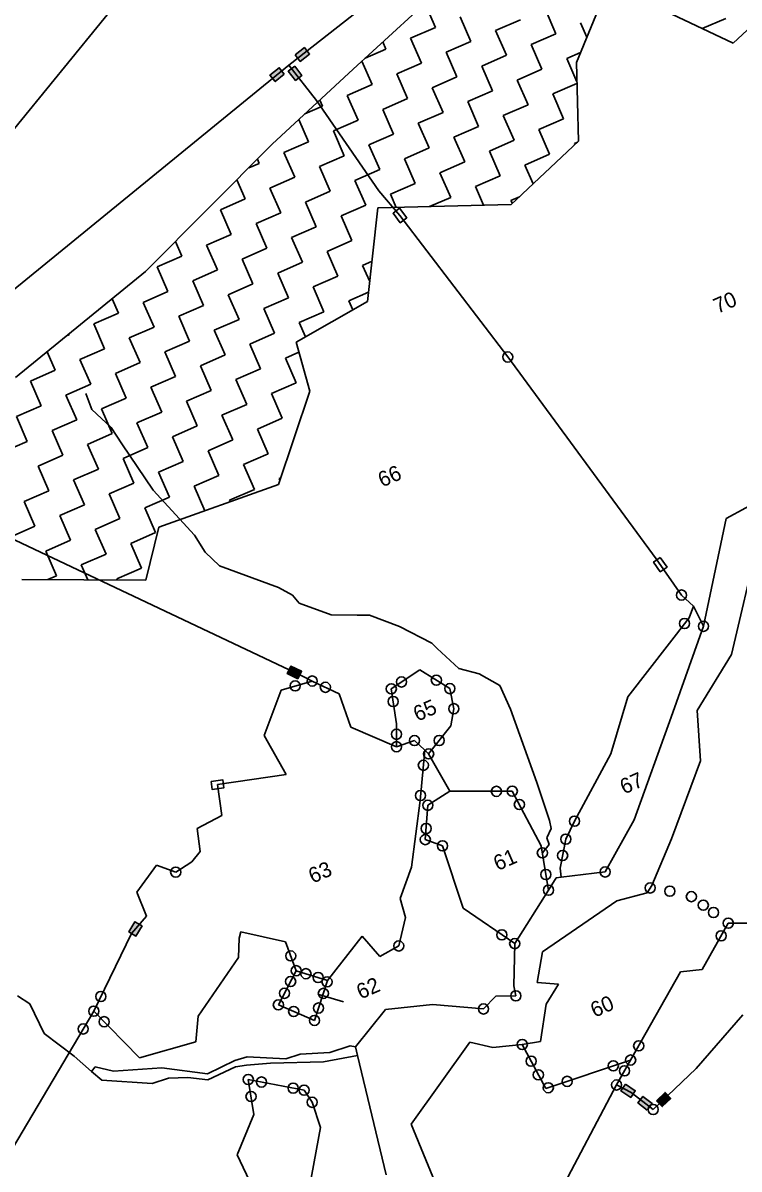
# Model space of a CAD drawing. Header units: metres. Extents: x 317389 to 323374, y 1888575 to 1892651.
# Drawn here: x 320427 to 320866, y 1891350 to 1892053 of the extents above; entities that cross this region are included whole.
import ezdxf

# ---------------------------------------------------------------- set-up
doc = ezdxf.new("R2010")
doc.units = ezdxf.units.M
doc.header["$MEASUREMENT"] = 0
for name, color, linetype in [('LINE_WATER', 4, 'Continuous'), ('POLY_HATCH', 12, 'Continuous'), ('POLY_PARCEL', 6, 'Continuous'), ('POLY_WATER', 4, 'Continuous'), ('TEXT_PARCEL', 7, 'Continuous'), ('V_BOUND_LINE', 7, 'Continuous')]:
    doc.layers.add(name, color=color, linetype=linetype)
doc.styles.get("Standard").update_dxf_attribs({"font": 'arial.ttf'})
doc.styles.add('TEXT_MAP', font='')
doc.styles.get('TEXT_MAP').set_extended_font_data('Kruti Dev 050')
doc.dimstyles.get("Standard").update_dxf_attribs({"dimtxt": 0.18, "dimasz": 0.18, "dimexe": 0.18, "dimexo": 0.0625, "dimgap": 0.09, "dimtad": 0, "dimtih": 1, "dimtoh": 1, "dimdec": 4, "dimzin": 0, "dimdsep": 46, "dimtxsty": 'Standard', "dimcen": 0.09, "dimadec": 0, "dimazin": 0, "dimtfac": 1, "dimtdec": 4, "dimtofl": 0, "dimtmove": 0, "dimatfit": 3, "dimfxl": 1, "dimtolj": 1, "dimtzin": 0, "dimarcsym": 0})

msp = doc.modelspace()

# ---------------------------------------------------------------- hatches: boundary and pattern name
for points in [[(320602.54, 1892034.25), (320599.43, 1892038.2), (320593.73, 1892033.71), (320596.83, 1892029.77)], [(320578.26, 1892021.26), (320581.44, 1892017.37), (320587.06, 1892021.96), (320583.89, 1892025.85)], [(320593.93, 1892018.01), (320597.89, 1892021.11), (320593.41, 1892026.82), (320589.45, 1892023.72)], [(320591.04, 1891658.42), (320588.89, 1891653.88), (320595.45, 1891650.77), (320597.6, 1891655.31)], [(320491.65, 1891495.37), (320495.96, 1891492.8), (320499.69, 1891499.03), (320495.38, 1891501.61)], [(320799.7, 1891393.7), (320802.52, 1891397.86), (320796.51, 1891401.93), (320793.69, 1891397.77)], [(320824.28, 1891393.14), (320820.8, 1891396.76), (320815.56, 1891391.73), (320819.04, 1891388.11)], [(320807.24, 1891394.4), (320804.15, 1891390.44), (320809.88, 1891385.98), (320812.97, 1891389.94)]]:
    msp.add_hatch(color=256).paths.add_polyline_path(points)

# ---------------------------------------------------------------- linework, layer by layer
for points in [[(320593.73, 1892033.71), (320599.43, 1892038.2), (320602.54, 1892034.25), (320596.83, 1892029.77)], [(320587.06, 1892021.96), (320581.44, 1892017.37), (320578.26, 1892021.26), (320583.89, 1892025.85)], [(320593.41, 1892026.82), (320597.89, 1892021.11), (320593.93, 1892018.01), (320589.45, 1892023.72)], [(320657.79, 1891939.54), (320662.19, 1891933.77), (320658.2, 1891930.72), (320653.8, 1891936.5)], [(320817.82, 1891725.24), (320821.98, 1891719.29), (320817.86, 1891716.41), (320813.7, 1891722.37)], [(320595.45, 1891650.77), (320588.89, 1891653.88), (320591.04, 1891658.42), (320597.6, 1891655.31)], [(320542.09, 1891587.71), (320549.27, 1891588.78), (320550.01, 1891583.81), (320542.83, 1891582.75)], [(320499.69, 1891499.03), (320495.96, 1891492.8), (320491.65, 1891495.37), (320495.38, 1891501.61)], [(320796.51, 1891401.93), (320802.52, 1891397.86), (320799.7, 1891393.7), (320793.69, 1891397.77)], [(320815.56, 1891391.73), (320820.8, 1891396.76), (320824.28, 1891393.14), (320819.04, 1891388.11)], [(320809.88, 1891385.98), (320804.15, 1891390.44), (320807.24, 1891394.4), (320812.97, 1891389.94)]]:
    msp.add_lwpolyline(points, close=True)
for centre in [(320724.21, 1891848.27), (320830.89, 1891702.14), (320832.73, 1891684.62), (320844.4, 1891682.95), (320593.76, 1891646.35), (320604.2, 1891649.37), (320659.02, 1891648.78), (320680.38, 1891649.84), (320612.25, 1891645.52), (320652.74, 1891644.6), (320688.63, 1891644.7), (320653.86, 1891636.78), (320691.11, 1891632.38), (320655.88, 1891616.67), (320667, 1891612.79), (320682.13, 1891612.82), (320655.93, 1891609.04), (320675.65, 1891604.61), (320672.42, 1891597.62), (320670.68, 1891579.13), (320717.23, 1891581.63), (320727.01, 1891581.77), (320675.2, 1891573.06), (320731.34, 1891573.58), (320765.21, 1891563.32), (320674.13, 1891558.87), (320673.61, 1891551.99), (320684.12, 1891548.16), (320759.86, 1891552.29), (320745.46, 1891543.83), (320757.91, 1891542.25), (320520.38, 1891532.06), (320747.55, 1891530.61), (320784.06, 1891532.16), (320749.23, 1891520.99), (320811.68, 1891522.33), (320823.68, 1891520.35), (320836.93, 1891516.99), (320844.28, 1891511.8), (320850.54, 1891507.28), (320859.61, 1891500.73), (320720.63, 1891493.55), (320855.2, 1891492.93), (320657.29, 1891486.72), (320728.48, 1891488.14), (320590.99, 1891480.6), (320594.38, 1891471.55), (320590.91, 1891464.91), (320600.33, 1891469.68), (320607.81, 1891467.33), (320613.29, 1891464.64), (320587.12, 1891457.67), (320611.01, 1891457.63), (320729.15, 1891456.07), (320474.45, 1891455.71), (320583.39, 1891450.53), (320470.07, 1891446.69), (320592.8, 1891446.5), (320608.08, 1891448.62), (320709.33, 1891448.02), (320463.6, 1891435.75), (320476.41, 1891440.21), (320605.61, 1891441.01), (320733.13, 1891426.23), (320804.6, 1891425.4), (320738.55, 1891416.02), (320799.66, 1891416.68), (320742.99, 1891407.65), (320789.02, 1891413.1), (320795.91, 1891410.04), (320564.92, 1891404.74), (320573.05, 1891403.19), (320592.47, 1891399.47), (320749.11, 1891399.68), (320760.72, 1891403.58), (320791.03, 1891401.4), (320566.61, 1891394.31), (320599.18, 1891398.18), (320604.14, 1891390.76), (320813.53, 1891386.31)]:
    msp.add_circle(centre, 3.11)
at = {"layer": 'LINE_WATER'}
for p, q in [((320465.12, 1891825.79), (320468.86, 1891816.02)), ((320468.86, 1891816.02), (320480.81, 1891805.07)), ((320480.81, 1891805.07), (320487.36, 1891794.94)), ((320487.36, 1891794.94), (320506.46, 1891766.44)), ((320506.46, 1891766.44), (320531.81, 1891738.81)), ((320531.81, 1891738.81), (320538.45, 1891728.46)), ((320538.45, 1891728.46), (320547.17, 1891720.07)), ((320547.17, 1891720.07), (320583.51, 1891706.8)), ((320583.51, 1891706.8), (320591.98, 1891702.01)), ((320591.98, 1891702.01), (320596.2, 1891697.23)), ((320596.2, 1891697.23), (320615.86, 1891689.91)), ((320615.86, 1891689.91), (320631.87, 1891689.75)), ((320631.87, 1891689.75), (320639.28, 1891689.81)), ((320639.28, 1891689.81), (320657.76, 1891682.77)), ((320657.76, 1891682.77), (320677.6, 1891672.62)), ((320677.6, 1891672.62), (320680.92, 1891669.29)), ((320680.92, 1891669.29), (320694.22, 1891657.08)), ((320694.22, 1891657.08), (320706.58, 1891653.73)), ((320706.58, 1891653.73), (320719.27, 1891646.55)), ((320719.27, 1891646.55), (320725.82, 1891632.18)), ((320725.82, 1891632.18), (320742.08, 1891587.06)), ((320742.08, 1891587.06), (320749.89, 1891563.7)), ((320750.94, 1891558.86), (320748.13, 1891553.13)), ((320749.89, 1891563.7), (320750.94, 1891558.86)), ((320748.13, 1891553.13), (320749.66, 1891549.02)), ((320749.66, 1891549.02), (320745.46, 1891543.83)), ((320430.88, 1891451.2), (320423.33, 1891456.2)), ((320439.62, 1891433.05), (320430.88, 1891451.2)), ((320458.05, 1891419.13), (320439.62, 1891433.05)), ((320468.67, 1891409.57), (320458.05, 1891419.13))]:
    msp.add_line(p, q, dxfattribs=at)
at = {"layer": 'POLY_HATCH'}
for p, q in [((320696.72, 1892087.01), (320629.41, 1892025.04)), ((320766.33, 1892029.04), (320786.08, 1892077.21)), ((320786.08, 1892077.21), (320862.56, 1892040.84)), ((320862.56, 1892040.84), (320899.77, 1892075.71)), ((320767.62, 1891980.76), (320766.33, 1892029.04)), ((320629.41, 1892025.04), (320579.65, 1891978.88)), ((320726.37, 1891941.81), (320767.62, 1891980.76)), ((320579.65, 1891978.88), (320501.93, 1891900.74)), ((320638.15, 1891882.33), (320644.52, 1891939.77)), ((320644.52, 1891939.77), (320726.37, 1891941.81)), ((320501.93, 1891900.74), (320422.01, 1891835.59)), ((320594.29, 1891857.36), (320638.15, 1891882.33)), ((320602.75, 1891827.33), (320594.29, 1891857.36)), ((320583.48, 1891770.07), (320602.75, 1891827.33)), ((320509.92, 1891743.74), (320583.48, 1891770.07)), ((320501.99, 1891711.21), (320509.92, 1891743.74)), ((320426.01, 1891711.74), (320501.99, 1891711.21))]:
    msp.add_line(p, q, dxfattribs=at)
at = {"layer": 'POLY_HATCH', "linetype": 'Continuous'}
for p, q in [((320679.79, 1892050.55), (320673.29, 1892065.44)), ((320701.6, 1892042.01), (320694.97, 1892057.19)), ((320753.77, 1892046.72), (320747.14, 1892061.9)), ((320664.61, 1892043.92), (320679.79, 1892050.55)), ((320716.78, 1892048.64), (320731.96, 1892055.27)), ((320772.74, 1892044.67), (320768.95, 1892053.35)), ((320843.65, 1892049.84), (320858.1, 1892056.15)), ((320671.24, 1892028.74), (320664.61, 1892043.92)), ((320723.41, 1892033.46), (320716.78, 1892048.64)), ((320738.59, 1892040.09), (320753.77, 1892046.72)), ((320636.65, 1892031.71), (320649.43, 1892037.29)), ((320649.43, 1892037.29), (320647.5, 1892041.7)), ((320686.42, 1892035.37), (320701.6, 1892042.01)), ((320745.22, 1892024.91), (320738.59, 1892040.09)), ((320640.88, 1892015.48), (320634.61, 1892029.83)), ((320693.05, 1892020.2), (320686.42, 1892035.37)), ((320708.23, 1892026.83), (320723.41, 1892033.46)), ((320760.4, 1892031.54), (320768.88, 1892035.25)), ((320766.65, 1892017.24), (320760.4, 1892031.54)), ((320656.06, 1892022.11), (320671.24, 1892028.74)), ((320662.69, 1892006.93), (320656.06, 1892022.11)), ((320714.86, 1892011.65), (320708.23, 1892026.83)), ((320730.04, 1892018.28), (320745.22, 1892024.91)), ((320625.7, 1892008.85), (320640.88, 1892015.48)), ((320677.87, 1892013.56), (320693.05, 1892020.2)), ((320736.67, 1892003.1), (320730.04, 1892018.28)), ((320751.85, 1892009.73), (320766.67, 1892016.21)), ((320632.34, 1891993.67), (320625.7, 1892008.85)), ((320684.5, 1891998.39), (320677.87, 1892013.56)), ((320699.68, 1892005.02), (320714.86, 1892011.65)), ((320758.48, 1891994.55), (320751.85, 1892009.73)), ((320599.72, 1891997.5), (320610.52, 1892002.22)), ((320610.52, 1892002.22), (320608.88, 1892005.99)), ((320647.51, 1892000.3), (320662.69, 1892006.93)), ((320706.31, 1891989.84), (320699.68, 1892005.02)), ((320721.49, 1891996.47), (320736.67, 1892003.1)), ((320601.98, 1891980.41), (320596.01, 1891994.06)), ((320617.16, 1891987.04), (320632.34, 1891993.67)), ((320654.15, 1891985.12), (320647.51, 1892000.3)), ((320669.32, 1891991.75), (320684.5, 1891998.39)), ((320728.12, 1891981.29), (320721.49, 1891996.47)), ((320743.3, 1891987.92), (320758.48, 1891994.55)), ((320623.79, 1891971.86), (320617.16, 1891987.04)), ((320675.96, 1891976.58), (320669.32, 1891991.75)), ((320691.13, 1891983.21), (320706.31, 1891989.84)), ((320749.93, 1891972.74), (320743.3, 1891987.92)), ((320586.8, 1891973.78), (320601.98, 1891980.41)), ((320638.97, 1891978.49), (320654.15, 1891985.12)), ((320697.77, 1891968.03), (320691.13, 1891983.21)), ((320712.95, 1891974.66), (320728.12, 1891981.29)), ((320765.11, 1891979.37), (320767.04, 1891980.22)), ((320593.43, 1891958.6), (320586.8, 1891973.78)), ((320645.6, 1891963.31), (320638.97, 1891978.49)), ((320660.78, 1891969.94), (320675.96, 1891976.58)), ((320719.58, 1891959.48), (320712.95, 1891974.66)), ((320734.76, 1891966.11), (320749.93, 1891972.74)), ((320765.42, 1891978.68), (320765.11, 1891979.37)), ((320565.18, 1891964.33), (320571.62, 1891967.14)), ((320571.62, 1891967.14), (320570.51, 1891969.69)), ((320608.61, 1891965.23), (320623.79, 1891971.86)), ((320667.41, 1891954.76), (320660.78, 1891969.94)), ((320682.59, 1891961.4), (320697.77, 1891968.03)), ((320739.82, 1891954.51), (320734.76, 1891966.11)), ((320578.25, 1891951.97), (320593.43, 1891958.6)), ((320615.24, 1891950.05), (320608.61, 1891965.23)), ((320630.42, 1891956.68), (320645.6, 1891963.31)), ((320689.22, 1891946.22), (320682.59, 1891961.4)), ((320704.4, 1891952.85), (320719.58, 1891959.48)), ((320563.07, 1891945.33), (320557.95, 1891957.06)), ((320584.88, 1891936.79), (320578.25, 1891951.97)), ((320637.05, 1891941.5), (320630.42, 1891956.68)), ((320652.23, 1891948.13), (320667.41, 1891954.76)), ((320709.41, 1891941.39), (320704.4, 1891952.85)), ((320547.89, 1891938.7), (320563.07, 1891945.33)), ((320600.06, 1891943.42), (320615.24, 1891950.05)), ((320655.76, 1891940.05), (320652.23, 1891948.13)), ((320676.27, 1891940.56), (320689.22, 1891946.22)), ((320726.21, 1891944.3), (320731.42, 1891946.58)), ((320554.52, 1891923.52), (320547.89, 1891938.7)), ((320606.69, 1891928.24), (320600.06, 1891943.42)), ((320621.87, 1891934.87), (320637.05, 1891941.5)), ((320727.03, 1891942.43), (320726.21, 1891944.3)), ((320569.7, 1891930.16), (320584.88, 1891936.79)), ((320628.5, 1891919.69), (320621.87, 1891934.87)), ((320539.35, 1891916.89), (320554.52, 1891923.52)), ((320576.33, 1891914.98), (320569.7, 1891930.16)), ((320591.51, 1891921.61), (320606.69, 1891928.24)), ((320524.17, 1891910.26), (320520.27, 1891919.18)), ((320545.98, 1891901.71), (320539.35, 1891916.89)), ((320598.14, 1891906.43), (320591.51, 1891921.61)), ((320613.32, 1891913.06), (320628.5, 1891919.69)), ((320508.99, 1891903.63), (320524.17, 1891910.26)), ((320561.16, 1891908.34), (320576.33, 1891914.98)), ((320619.96, 1891897.88), (320613.32, 1891913.06)), ((320515.62, 1891888.45), (320508.99, 1891903.63)), ((320567.79, 1891893.17), (320561.16, 1891908.34)), ((320582.97, 1891899.8), (320598.14, 1891906.43)), ((320635.13, 1891904.51), (320640.89, 1891907.03)), ((320639.5, 1891894.52), (320635.13, 1891904.51)), ((320530.8, 1891895.08), (320545.98, 1891901.71)), ((320589.6, 1891884.62), (320582.97, 1891899.8)), ((320604.78, 1891891.25), (320619.96, 1891897.88)), ((320500.44, 1891881.82), (320515.62, 1891888.45)), ((320537.43, 1891879.9), (320530.8, 1891895.08)), ((320552.61, 1891886.53), (320567.79, 1891893.17)), ((320611.41, 1891876.07), (320604.78, 1891891.25)), ((320485.26, 1891875.19), (320481.41, 1891884.01)), ((320507.07, 1891866.64), (320500.44, 1891881.82)), ((320559.24, 1891871.36), (320552.61, 1891886.53)), ((320574.42, 1891877.99), (320589.6, 1891884.62)), ((320626.59, 1891882.7), (320638.78, 1891888.03)), ((320629.02, 1891877.13), (320626.59, 1891882.7)), ((320470.08, 1891868.56), (320485.26, 1891875.19)), ((320522.25, 1891873.27), (320537.43, 1891879.9)), ((320581.05, 1891862.81), (320574.42, 1891877.99)), ((320596.23, 1891869.44), (320611.41, 1891876.07)), ((320476.71, 1891853.38), (320470.08, 1891868.56)), ((320528.88, 1891858.09), (320522.25, 1891873.27)), ((320544.06, 1891864.72), (320559.24, 1891871.36)), ((320600.07, 1891860.65), (320596.23, 1891869.44)), ((320453.65, 1891861.38), (320454.9, 1891861.93)), ((320454.9, 1891861.93), (320454.75, 1891862.28)), ((320491.89, 1891860.01), (320507.07, 1891866.64)), ((320498.52, 1891844.83), (320491.89, 1891860.01)), ((320550.69, 1891849.55), (320544.06, 1891864.72)), ((320565.87, 1891856.18), (320581.05, 1891862.81)), ((320461.53, 1891846.75), (320476.71, 1891853.38)), ((320513.7, 1891851.46), (320528.88, 1891858.09)), ((320572.5, 1891841), (320565.87, 1891856.18)), ((320446.35, 1891840.11), (320441.42, 1891851.41)), ((320468.17, 1891831.57), (320461.53, 1891846.75)), ((320520.33, 1891836.28), (320513.7, 1891851.46)), ((320535.51, 1891842.91), (320550.69, 1891849.55)), ((320587.68, 1891847.63), (320596.01, 1891851.27)), ((320594.31, 1891832.45), (320587.68, 1891847.63)), ((320431.18, 1891833.48), (320446.35, 1891840.11)), ((320483.34, 1891838.2), (320498.52, 1891844.83)), ((320542.14, 1891827.73), (320535.51, 1891842.91)), ((320557.32, 1891834.37), (320572.5, 1891841)), ((320437.81, 1891818.3), (320431.18, 1891833.48)), ((320489.98, 1891823.02), (320483.34, 1891838.2)), ((320505.15, 1891829.65), (320520.33, 1891836.28)), ((320563.95, 1891819.19), (320557.32, 1891834.37)), ((320579.13, 1891825.82), (320594.31, 1891832.45)), ((320452.99, 1891824.94), (320468.17, 1891831.57)), ((320459.62, 1891809.76), (320452.99, 1891824.94)), ((320511.79, 1891814.47), (320505.15, 1891829.65)), ((320526.97, 1891821.1), (320542.14, 1891827.73)), ((320585.76, 1891810.64), (320579.13, 1891825.82)), ((320422.63, 1891811.67), (320437.81, 1891818.3)), ((320474.8, 1891816.39), (320489.98, 1891823.02)), ((320533.6, 1891805.92), (320526.97, 1891821.1)), ((320548.78, 1891812.56), (320563.95, 1891819.19)), ((320429.26, 1891796.49), (320422.63, 1891811.67)), ((320481.43, 1891801.21), (320474.8, 1891816.39)), ((320496.61, 1891807.84), (320511.79, 1891814.47)), ((320555.41, 1891797.38), (320548.78, 1891812.56)), ((320444.44, 1891803.13), (320459.62, 1891809.76)), ((320503.24, 1891792.66), (320496.61, 1891807.84)), ((320518.42, 1891799.29), (320533.6, 1891805.92)), ((320570.59, 1891804.01), (320585.76, 1891810.64)), ((320577.22, 1891788.83), (320570.59, 1891804.01)), ((320451.07, 1891787.95), (320444.44, 1891803.13)), ((320466.25, 1891794.58), (320481.43, 1891801.21)), ((320525.05, 1891784.11), (320518.42, 1891799.29)), ((320540.23, 1891790.75), (320555.41, 1891797.38)), ((320414.08, 1891789.86), (320429.26, 1891796.49)), ((320472.88, 1891779.4), (320466.25, 1891794.58)), ((320488.06, 1891786.03), (320503.24, 1891792.66)), ((320546.86, 1891775.57), (320540.23, 1891790.75)), ((320435.89, 1891781.31), (320451.07, 1891787.95)), ((320494.69, 1891770.85), (320488.06, 1891786.03)), ((320509.87, 1891777.48), (320525.05, 1891784.11)), ((320562.04, 1891782.2), (320577.22, 1891788.83)), ((320442.52, 1891766.14), (320435.89, 1891781.31)), ((320457.7, 1891772.77), (320472.88, 1891779.4)), ((320516.5, 1891762.3), (320509.87, 1891777.48)), ((320531.68, 1891768.93), (320546.86, 1891775.57)), ((320568.67, 1891767.02), (320562.04, 1891782.2)), ((320464.33, 1891757.59), (320457.7, 1891772.77)), ((320479.51, 1891764.22), (320494.69, 1891770.85)), ((320538.26, 1891753.88), (320531.68, 1891768.93)), ((320583.85, 1891773.65), (320584.83, 1891774.08)), ((320584.32, 1891772.57), (320583.85, 1891773.65)), ((320427.34, 1891759.5), (320442.52, 1891766.14)), ((320486.14, 1891749.04), (320479.51, 1891764.22)), ((320501.32, 1891755.67), (320516.5, 1891762.3)), ((320553.49, 1891760.39), (320568.67, 1891767.02)), ((320433.97, 1891744.33), (320427.34, 1891759.5)), ((320449.15, 1891750.96), (320464.33, 1891757.59)), ((320507.95, 1891740.49), (320501.32, 1891755.67)), ((320553.89, 1891759.48), (320553.49, 1891760.39)), ((320455.79, 1891735.78), (320449.15, 1891750.96)), ((320470.96, 1891742.41), (320486.14, 1891749.04)), ((320418.8, 1891737.69), (320433.97, 1891744.33)), ((320477.6, 1891727.23), (320470.96, 1891742.41)), ((320492.77, 1891733.86), (320507.95, 1891740.49)), ((320440.61, 1891729.15), (320455.79, 1891735.78)), ((320499.41, 1891718.68), (320492.77, 1891733.86)), ((320447.24, 1891713.97), (320440.61, 1891729.15)), ((320462.42, 1891720.6), (320477.6, 1891727.23)), ((320466.41, 1891711.46), (320462.42, 1891720.6)), ((320441.88, 1891711.63), (320447.24, 1891713.97)), ((320484.23, 1891712.05), (320499.41, 1891718.68)), ((320484.54, 1891711.33), (320484.23, 1891712.05))]:
    msp.add_line(p, q, dxfattribs=at)
at = {"layer": 'POLY_PARCEL'}
for p, q in [((320785.11, 1892180.76), (320589.76, 1892027.4)), ((320589.76, 1892027.4), (320303.46, 1891793.81)), ((320606.81, 1892005.65), (320589.76, 1892027.4)), ((320645.15, 1891950.31), (320606.81, 1892005.65)), ((320658, 1891935.13), (320645.15, 1891950.31)), ((320724.21, 1891848.27), (320658, 1891935.13)), ((320815.38, 1891724.35), (320724.21, 1891848.27)), ((320314.86, 1891786.45), (320597.75, 1891652.46)), ((320830.89, 1891702.14), (320815.38, 1891724.35)), ((320838.27, 1891695.22), (320830.89, 1891702.14)), ((320835.52, 1891688.23), (320838.27, 1891695.22)), ((320838.27, 1891695.22), (320844.4, 1891682.95)), ((320797.96, 1891639.58), (320835.52, 1891688.23)), ((320652.74, 1891644.6), (320670.17, 1891656.2)), ((320670.17, 1891656.2), (320688.63, 1891644.7)), ((320585.04, 1891643.83), (320604.2, 1891649.37)), ((320597.75, 1891652.46), (320604.2, 1891649.37)), ((320604.2, 1891649.37), (320620.7, 1891641.47)), ((320574.68, 1891615.86), (320585.04, 1891643.83)), ((320655.84, 1891622.98), (320652.74, 1891644.6)), ((320688.63, 1891644.7), (320691.11, 1891632.38)), ((320620.7, 1891641.47), (320627.82, 1891621.03)), ((320787.48, 1891604.57), (320797.96, 1891639.58)), ((320691.11, 1891632.38), (320689.21, 1891621.77)), ((320627.82, 1891621.03), (320655.93, 1891609.04)), ((320655.93, 1891609.04), (320655.84, 1891622.98)), ((320689.21, 1891621.77), (320675.65, 1891604.61)), ((320588.12, 1891591.99), (320574.68, 1891615.86)), ((320667, 1891612.79), (320655.93, 1891609.04)), ((320673.28, 1891606.85), (320667, 1891612.79)), ((320673.28, 1891606.85), (320670.39, 1891575.96)), ((320675.65, 1891604.61), (320673.28, 1891606.85)), ((320675.65, 1891604.61), (320688.73, 1891581.84)), ((320765.21, 1891563.32), (320787.48, 1891604.57)), ((320546.05, 1891585.76), (320588.12, 1891591.99)), ((320548.67, 1891566.78), (320546.05, 1891585.76)), ((320688.73, 1891581.84), (320675.2, 1891573.06)), ((320688.73, 1891581.84), (320727.01, 1891581.77)), ((320727.01, 1891581.77), (320744.79, 1891548.09)), ((320670.39, 1891575.96), (320665.03, 1891535.16)), ((320675.2, 1891573.06), (320673.61, 1891551.99)), ((320533.64, 1891558.88), (320548.67, 1891566.78)), ((320535.36, 1891544.61), (320533.64, 1891558.88)), ((320759.86, 1891552.29), (320765.21, 1891563.32)), ((320673.61, 1891551.99), (320684.12, 1891548.16)), ((320756.39, 1891534.47), (320759.86, 1891552.29)), ((320530.22, 1891538.46), (320535.36, 1891544.61)), ((320684.12, 1891548.16), (320696.92, 1891509.87)), ((320744.79, 1891548.09), (320747.55, 1891530.61)), ((320520.38, 1891532.06), (320530.22, 1891538.46)), ((320496.52, 1891519.83), (320508.62, 1891536.23)), ((320508.62, 1891536.23), (320520.38, 1891532.06)), ((320665.03, 1891535.16), (320658.09, 1891515.91)), ((320747.55, 1891530.61), (320749.23, 1891520.97)), ((320756.91, 1891528.88), (320756.39, 1891534.47)), ((320502.4, 1891504.98), (320496.52, 1891519.83)), ((320658.09, 1891515.91), (320661.42, 1891504.15)), ((320696.92, 1891509.87), (320728.48, 1891488.14)), ((320493.2, 1891494.35), (320502.4, 1891504.98)), ((320661.42, 1891504.15), (320657.29, 1891486.72)), ((320470.07, 1891446.69), (320493.2, 1891494.35)), ((320560.42, 1891495.3), (320559.36, 1891491.53)), ((320587.76, 1891489.22), (320560.42, 1891495.3)), ((320859.61, 1891500.73), (320843.58, 1891472.36)), ((320934.2, 1891500.57), (320859.61, 1891500.73)), ((320559.36, 1891491.53), (320558.85, 1891479.6)), ((320594.38, 1891471.55), (320587.76, 1891489.22)), ((320634.76, 1891492.8), (320613.57, 1891465.52)), ((320645.71, 1891480.16), (320634.76, 1891492.8)), ((320657.29, 1891486.72), (320645.71, 1891480.16)), ((320558.85, 1891479.6), (320534.24, 1891443.61)), ((320594.38, 1891471.55), (320583.39, 1891450.53)), ((320613.57, 1891465.52), (320594.38, 1891471.55)), ((320830.24, 1891470.74), (320799.66, 1891416.68)), ((320843.58, 1891472.36), (320830.24, 1891470.74)), ((320605.61, 1891441.01), (320613.57, 1891465.52)), ((320420.19, 1891362.41), (320470.07, 1891446.69)), ((320498.19, 1891417.94), (320470.07, 1891446.69)), ((320583.39, 1891450.53), (320605.61, 1891441.01)), ((320534.24, 1891443.61), (320532.67, 1891427.9)), ((320839.83, 1891411.55), (320868.54, 1891444.49)), ((320532.67, 1891427.9), (320498.19, 1891417.94)), ((320747.5, 1891399.14), (320733.13, 1891426.23)), ((320799.66, 1891416.68), (320747.5, 1891399.14)), ((320799.66, 1891416.68), (320791.03, 1891401.4)), ((320813.53, 1891386.31), (320839.83, 1891411.55)), ((320564.92, 1891404.74), (320568.4, 1891383.33)), ((320599.18, 1891398.18), (320564.92, 1891404.74)), ((320604.14, 1891390.76), (320599.18, 1891398.18)), ((320791.03, 1891401.4), (320741.28, 1891307.16)), ((320791.03, 1891401.4), (320800.05, 1891396.83)), ((320800.05, 1891396.83), (320813.53, 1891386.31)), ((320609.19, 1891375.27), (320604.14, 1891390.76)), ((320568.4, 1891383.33), (320558.19, 1891358.53)), ((320602.54, 1891338.69), (320609.19, 1891375.27)), ((320558.19, 1891358.53), (320567.49, 1891338.72))]:
    msp.add_line(p, q, dxfattribs=at)
at = {"layer": 'POLY_WATER'}
for p, q in [((320858.21, 1891749.06), (320894.4, 1891768.85)), ((320844.4, 1891682.95), (320858.21, 1891749.06)), ((320877.66, 1891734.42), (320861.48, 1891665.64)), ((320824.58, 1891627.09), (320844.4, 1891682.95)), ((320861.48, 1891665.64), (320840.46, 1891631.3)), ((320840.46, 1891631.3), (320842.53, 1891600.45)), ((320801.74, 1891564.09), (320824.58, 1891627.09)), ((320842.53, 1891600.45), (320824.74, 1891552.53)), ((320784.06, 1891532.16), (320801.74, 1891564.09)), ((320824.74, 1891552.53), (320812.64, 1891523.88)), ((320756.91, 1891528.88), (320784.06, 1891532.16)), ((320749.23, 1891520.97), (320754.01, 1891528.53)), ((320754.01, 1891528.53), (320756.91, 1891528.88)), ((320812.64, 1891523.88), (320809.82, 1891519.35)), ((320728.48, 1891488.14), (320749.23, 1891520.97)), ((320809.82, 1891519.35), (320791.22, 1891514.52)), ((320791.22, 1891514.52), (320745.48, 1891483.16)), ((320727.97, 1891462.29), (320728.48, 1891488.14)), ((320745.48, 1891483.16), (320742.28, 1891464.38)), ((320729.15, 1891456.07), (320727.97, 1891462.29)), ((320742.28, 1891464.38), (320755.39, 1891463.22)), ((320755.39, 1891463.22), (320747.85, 1891450.94)), ((320709.33, 1891448.02), (320716.93, 1891455.94)), ((320716.93, 1891455.94), (320729.15, 1891456.07)), ((320630.75, 1891424.72), (320649.22, 1891447.81)), ((320649.22, 1891447.81), (320677.98, 1891450.88)), ((320677.98, 1891450.88), (320709.33, 1891448.02)), ((320747.85, 1891450.94), (320744.31, 1891428.12)), ((320614.98, 1891421.25), (320627.42, 1891425.34)), ((320627.42, 1891425.34), (320630.75, 1891424.72)), ((320632.04, 1891419.39), (320630.75, 1891424.72)), ((320700.95, 1891427.75), (320664.88, 1891377.24)), ((320715.05, 1891424.33), (320700.95, 1891427.75)), ((320733.13, 1891426.23), (320715.05, 1891424.33)), ((320744.31, 1891428.12), (320733.13, 1891426.23)), ((320556.69, 1891416.41), (320564.3, 1891418.66)), ((320564.3, 1891418.66), (320587.91, 1891417.46)), ((320587.91, 1891417.46), (320596.87, 1891420.3)), ((320596.87, 1891420.3), (320614.98, 1891421.25)), ((320632.04, 1891419.39), (320611.04, 1891415.51)), ((320649.67, 1891346.25), (320632.04, 1891419.39)), ((320468.67, 1891409.57), (320470.91, 1891412.42)), ((320470.91, 1891412.42), (320482.23, 1891409.87)), ((320482.23, 1891409.87), (320511.96, 1891411.87)), ((320511.96, 1891411.87), (320539.85, 1891408.25)), ((320539.85, 1891408.25), (320556.69, 1891416.41)), ((320557.04, 1891412.54), (320540.1, 1891404.61)), ((320563.81, 1891413.63), (320557.04, 1891412.54)), ((320578.63, 1891414.74), (320563.81, 1891413.63)), ((320611.04, 1891415.51), (320578.63, 1891414.74)), ((320475, 1891404.3), (320468.67, 1891409.57)), ((320505.95, 1891402.28), (320475, 1891404.3)), ((320516.03, 1891405.61), (320505.95, 1891402.28)), ((320527.72, 1891405.9), (320516.03, 1891405.61)), ((320540.1, 1891404.61), (320527.72, 1891405.9)), ((320664.88, 1891377.24), (320698.56, 1891295.8))]:
    msp.add_line(p, q, dxfattribs=at)
at = {"layer": 'V_BOUND_LINE'}
msp.add_line((320514.21, 1892102.55), (320398.99, 1891961.13), dxfattribs=at)

# ---------------------------------------------------------------- texts
at = {"layer": 'TEXT_PARCEL', "style": 'TEXT_MAP'}
for s, p in [('70', (320853.02, 1891874.71)), ('66', (320647.14, 1891768.1)), ('65', (320668.77, 1891624.33)), ('67', (320795.65, 1891579.62)), ('61', (320718.01, 1891532.64)), ('63', (320604.44, 1891524.92)), ('62', (320633.94, 1891453.77)), ('60', (320777.56, 1891442.59))]:
    msp.add_text(s, height=9.391, rotation=23.59957, dxfattribs=at).set_placement(p)

# ---------------------------------------------------------------- leaders
msp.add_leader([(320623.44, 1891452.4), (320608.18, 1891456.88)], dimstyle='Standard', override={"dimtxt": 2.5, "dimasz": 2.5, "dimexe": 1.25, "dimexo": 0.625, "dimgap": 0.625, "dimtad": 1, "dimtih": 0, "dimtoh": 0, "dimzin": 8, "dimcen": 2.5, "dimtofl": 1})

doc.saveas('drawing.dxf')
